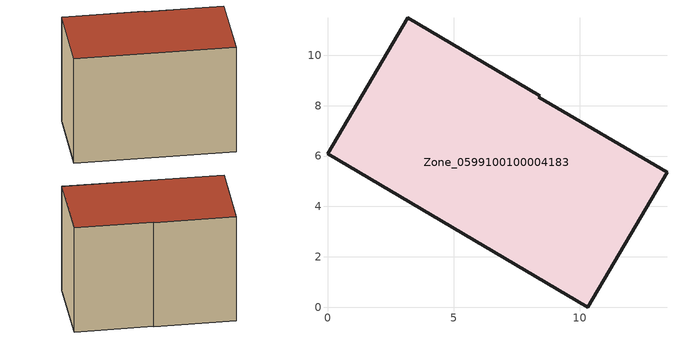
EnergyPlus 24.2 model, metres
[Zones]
Zone_0599100100004183
 floor ground (C_G): 8.42,8.39 8.39,8.33 13.47,5.36 10.32,0 0,6.1 3.18,11.49 z1.64
 wall outside (C_F): 8.42,8.39 3.18,11.49 0,6.1 10.32,0 13.47,5.36 8.39,8.33 8.42,8.39 z1.64:10.41
 roof outside (C_R): 8.39,8.33 8.42,8.39 3.18,11.49 0,6.1 10.32,0 13.47,5.36 z10.41
[BUILDING]
Pand.0599100100004183: North Axis=0; Terrain=City; Loads Convergence Tolerance Value=0.04; Temperature Convergence Tolerance Value=0.4; Solar Distribution=FullExterior; Maximum Number of Warmup Days=25; Minimum Number of Warmup Days=1
[Site:Location]
Rotterdam.The.Hague.AP_ZH_NLD Design_Conditions: Latitude=51.96; Longitude=4.45; Time Zone=1; Elevation=-4.5
[SITE:GROUNDTEMPERATURE:BUILDINGSURFACE]
18, 18, 18, 18, 18, 18, 18, 18, 18, 18, 18, 18
[MATERIAL] Thermal Absorptance=0.9; Solar Absorptance=0.7; Visible Absorptance=0.7
Name | Roughness | Thickness | Conductivity | Density | Specific Heat
G.TC.2006-2014 | MediumSmooth | 0.15 | 0.06 | 540 | 1210
F.TC.2006-2014 | Rough | 0.3 | 0.12 | 1920 | 840
R.TC.2006-2014 | MediumRough | 0.2 | 0.08 | 1500 | 1000
[CONSTRUCTION]
C_G: G.TC.2006-2014
C_F: F.TC.2006-2014
C_R: R.TC.2006-2014
[ZONE]
Zone_0599100100004183: Type=1; Multiplier=1; Ceiling Height=Autocalculate; Volume=Autocalculate; Floor Area=autocalculate; Part of Total Floor Area=Yes
[ZONEINFILTRATION:DESIGNFLOWRATE]
Infil_Zone_0599100100004183: Zone or ZoneList or Space or SpaceList=Zone_0599100100004183; Schedule=AlwaysOn; Design Flow Rate Calculation Method=Flow/Area; Flow Rate per Floor Area=0.0015; Constant Term Coefficient=1; Temperature Term Coefficient=0; Velocity Term Coefficient=0; Velocity Squared Term Coefficient=0
[HVACTEMPLATE:ZONE:IDEALLOADSAIRSYSTEM]
Zone_0599100100004183: Maximum Heating Supply Air Temperature=50; Minimum Cooling Supply Air Temperature=13; Maximum Heating Supply Air Humidity Ratio=0.0156; Minimum Cooling Supply Air Humidity Ratio=0.0077; Heating Limit=NoLimit; Cooling Limit=NoLimit; Dehumidification Control Type=ConstantSensibleHeatRatio; Cooling Sensible Heat Ratio=0.7; Dehumidification Setpoint=60; Humidification Control Type=None; Humidification Setpoint=30; Outdoor Air Method=None; Outdoor Air Flow Rate per Person=0.00944; Outdoor Air Flow Rate per Zone Floor Area=0; Outdoor Air Flow Rate per Zone=0; Demand Controlled Ventilation Type=None; Outdoor Air Economizer Type=NoEconomizer; Heat Recovery Type=None; Sensible Heat Recovery Effectiveness=0.7; Latent Heat Recovery Effectiveness=0.65
[ZONECONTROL:THERMOSTAT]
ThermostatControl_Zone_0599100100004183: Zone or ZoneList=Zone_0599100100004183; Control Type Schedule=DualSetpointControlType; Control 1=Thermostat_Zone_0599100100004183; Temperature Difference Between Cutout And Setpoint=0
[THERMOSTATSETPOINT:DUALSETPOINT]
Thermostat_Zone_0599100100004183: Heating Setpoint Temperature Schedule=HeatingSetpoint_Zone_0599100100004183; Cooling Setpoint Temperature Schedule=CoolingSetpoint_Zone_0599100100004183
[SCHEDULE:COMPACT]
HeatingSetpoint_Zone_0599100100004183: Through: 12/31, For: AllDays, Until: 24:00, 21
CoolingSetpoint_Zone_0599100100004183: Through: 12/31, For: AllDays, Until: 24:00, 24
DualSetpointControlType: Through: 12/31, For: AllDays, Until: 24:00, 4
AlwaysOn: Through: 12/31, For: AllDays, Until: 24:00, 1
